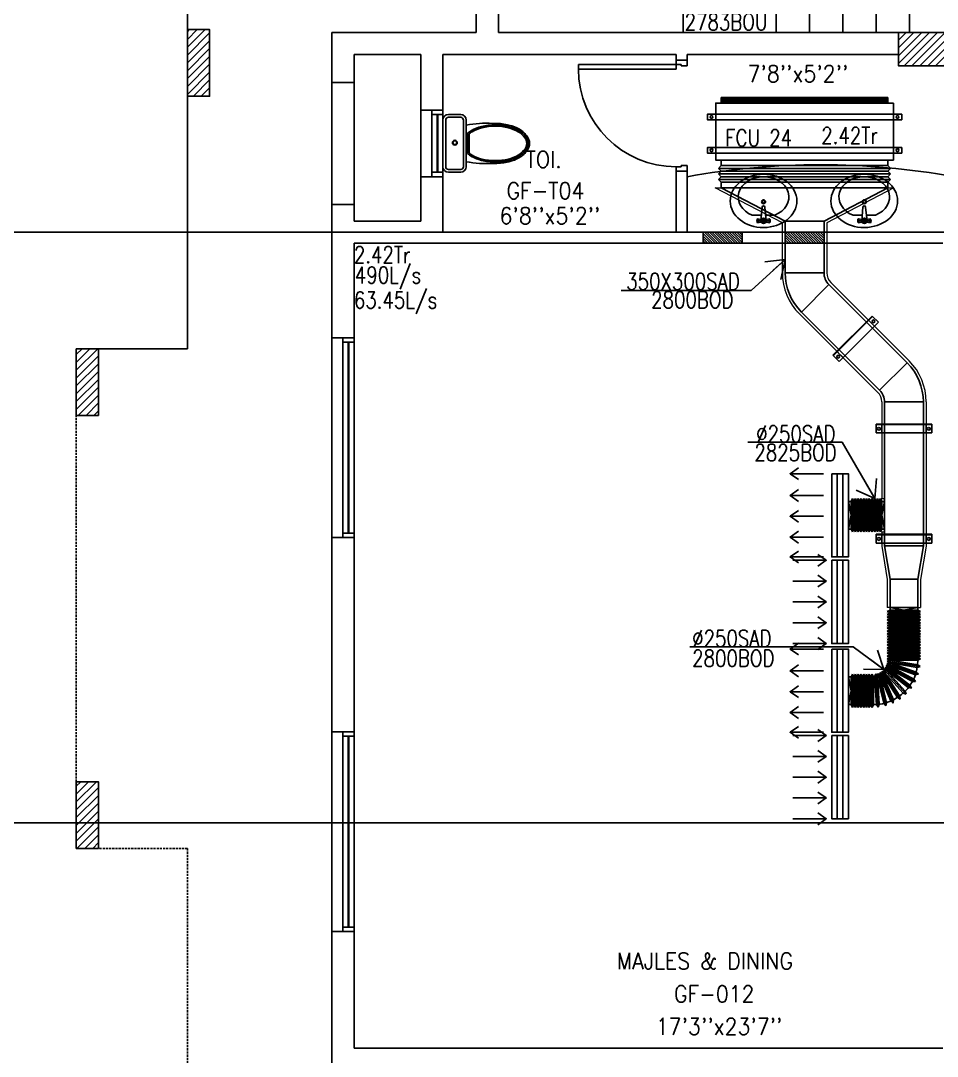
# Model space of a CAD drawing. Header units: millimetres. Extents: x 0 to 91840, y -5689 to 55688.
# Drawn here: x 22722 to 30972, y 16702 to 26031 of the extents above; entities that cross this region are included whole.
import ezdxf

# ---------------------------------------------------------------- set-up
doc = ezdxf.new("R2010")
doc.units = ezdxf.units.MM
doc.linetypes.add('CENTER', pattern=[50.8, 31.75, -6.35, 6.35, -6.35])
doc.linetypes.add('DASHED2', pattern=[9.525, 6.35, -3.175])
for name, color, linetype in [('A-ANNO-TEXT', 8, 'Continuous'), ('A-DOOR', 4, 'Continuous'), ('A-FLOR-OVHD', 4, 'DASHED2'), ('A-FLOR-PFIX', 8, 'Continuous'), ('A-FLOR-SPCL', 8, 'Continuous'), ('A-GLAZ', 5, 'Continuous'), ('A-GRID', 253, 'CENTER'), ('A-WALL-FULL', 8, 'Continuous'), ('AC-FD', 1, 'Continuous'), ('AC-SAD', 3, 'Continuous'), ('AC-SAD TEXT', 3, 'Continuous'), ('AC-WALL OPENING', 1, 'Continuous'), ('FCU-AC', 160, 'Continuous'), ('M-HANGER', 30, 'Continuous'), ('RETURN GRILL RIGHT', 1, 'Continuous'), ('S-COL- HACT.', 9, 'Continuous'), ('S-COL.', 8, 'Continuous'), ('SUPPLY GRILL RIGHT', 3, 'Continuous')]:
    doc.layers.add(name, color=color, linetype=linetype)
doc.layers.add('INSULATION', color=1, linetype='Continuous', lineweight=5)
doc.styles.add('ROMANS', font='romans.shx', dxfattribs={"width": 0.8})
doc.styles.add('SIMPLEX', font='simplex.shx', dxfattribs={"width": 0.8})
doc.dimstyles.new('100 of DIM2', dxfattribs={"dimscale": 0, "dimtxt": 200, "dimasz": 150, "dimexe": 75, "dimexo": 200, "dimgap": 75, "dimtad": 1, "dimdec": 0, "dimrnd": 5, "dimzin": 0, "dimdsep": 46, "dimtxsty": 'ROMANS', "dimblk": 'ARCHTICK', "dimcen": 100, "dimclrd": 94, "dimclre": 94, "dimclrt": 2, "dimadec": 0, "dimazin": 0, "dimtfac": 1, "dimtdec": 0, "dimtofl": 0, "dimtmove": 2, "dimatfit": 3, "dimldrblk": 'OPEN90', "dimfxl": 75, "dimtolj": 1, "dimtzin": 0, "dimarcsym": 0})
pattern_1 = [(45, (1147577.044, 409937.22), (-35.355339, 35.355339), [])]

# ---------------------------------------------------------------- blocks, each defined once
blk = doc.blocks.new('W-180')
for p, q in [((1800, 100), (0, 100)), ((40, 0), (40, 100)), ((1760, 100), (1760, 0)), ((1800, 0), (0, 0))]:
    blk.add_line(p, q)
at = {"linetype": 'Continuous'}
for p, q in [((1760, 53), (40, 53)), ((1760, 47), (40, 47))]:
    blk.add_line(p, q, dxfattribs=at)
blk = doc.blocks.new('D-100-R1')
for p, q in [((-80, 980), (-80, 100)), ((-80, 980), (-40, 980)), ((-40, 980), (-40, 55)), ((-1000, 100), (-1000, 0)), ((-1000, 100), (-960, 100)), ((-960, 100), (-960, 55)), ((-80, 100), (0, 100)), ((0, 100), (0, 0)), ((-960, 55), (-950, 55)), ((-950, 55), (-950, 0)), ((-50, 55), (-50, 0)), ((-50, 55), (-40, 55)), ((-50, 0), (0, 0)), ((-1000, 0), (-950, 0))]:
    blk.add_line(p, q)
at = {"linetype": 'Continuous'}
blk.add_arc((-80, 100), 880, 90, 180, dxfattribs=at)
blk = doc.blocks.new('WC-1')
for p, q in [((-210, 0), (210, 0)), ((-260, -160), (-260, -50)), ((-235, -160), (-235, -50)), ((-210, -25), (210, -25)), ((235, -50), (235, -160)), ((260, -50), (260, -160)), ((210, -185), (-210, -185)), ((210, -210), (-210, -210)), ((91.5, -222.5), (-91.5, -222.5)), ((85.8, -235), (-85.8, -235))]:
    blk.add_line(p, q)
for radius in [22.1, 17.1]:
    blk.add_circle((-6.1, -107.5), radius)
for centre, radius, start, end in [((-210, -50), 50, 90, 180), ((-210, -50), 25, 90, 180), ((210, -50), 50, 360, 90), ((210, -50), 25, 360, 90), ((-210, -160), 50, 180, 270), ((-210, -160), 25, 180, 270), ((210, -160), 25, 270, 360), ((210, -160), 50, 270, 360), ((722.3, -383.2), 904.1, 168.95288, 184.06317), ((178.2, -428.2), 340.7, 149.85861, 166.47658), ((178.2, -428.2), 328.2, 149.85861, 166.47658), ((68.6, -364.5), 214, 138.41516, 149.85861), ((68.6, -364.5), 201.5, 139.99435, 149.85861), ((-68.6, -364.5), 201.5, 30.14139, 40.00565), ((-68.6, -364.5), 214, 30.14139, 41.58484), ((-178.2, -428.2), 328.2, 13.52342, 30.14139), ((-178.2, -428.2), 340.7, 13.52342, 30.14139), ((352.1, -470), 519.6, 166.47658, 180), ((352.1, -470), 507.1, 166.47658, 180), ((-352.1, -470), 507.1, 360, 13.52342), ((-352.1, -470), 519.6, 360, 13.52342), ((352.1, -470), 532.1, 177.55413, 180), ((-352.1, -470), 532.1, 360, 2.44587), ((352.1, -470), 532.1, 180, 193.52342), ((352.1, -470), 519.6, 180, 193.52342), ((352.1, -470), 507.1, 180, 193.52342), ((-352.1, -470), 507.1, 346.47658, 360), ((-352.1, -470), 519.6, 346.47658, 360), ((-352.1, -470), 532.1, 346.47658, 360), ((178.2, -511.8), 353.2, 193.52342, 210.14139), ((178.2, -511.8), 340.7, 193.52342, 210.14139), ((178.2, -511.8), 328.2, 193.52342, 210.14139), ((-178.2, -511.8), 328.2, 329.85861, 346.47658), ((-178.2, -511.8), 340.7, 329.85861, 346.47658), ((-178.2, -511.8), 353.2, 329.85861, 346.47658), ((68.6, -575.5), 226.5, 210.14139, 234.49716), ((68.6, -575.5), 214, 210.14139, 234.49716), ((68.6, -575.5), 201.5, 210.14139, 234.49716), ((0, -671.6), 83.4, 234.49716, 270), ((0, -671.6), 83.4, 270, 305.50284), ((-68.6, -575.5), 201.5, 305.50284, 329.85861), ((-68.6, -575.5), 214, 305.50284, 329.85861), ((-68.6, -575.5), 226.5, 305.50284, 329.85861), ((0, -671.6), 108.4, 234.49716, 270), ((0, -671.6), 95.9, 234.49716, 270), ((0, -671.6), 95.9, 270, 305.50284), ((0, -671.6), 108.4, 270, 305.50284)]:
    blk.add_arc(centre, radius, start, end)
at = {"linetype": 'Continuous', "ltscale": 50}
blk.add_arc((-722.3, -383.2), 904.1, 355.93683, 11.04712, dxfattribs=at)
blk = doc.blocks.new('LAV-2')
for p, q in [((-21.3, 393), (-54.6, 399)), ((-24.3, 385.2), (-48.7, 381)), ((-24.3, 376.6), (-48.7, 381)), ((-24.7, 380.9), (-13.1, 257.5)), ((-18.7, 380.9), (17.3, 380.8)), ((-0.7, 362.8), (-0.6, 398.8)), ((23.3, 380.7), (10.9, 257.4)), ((53.4, 398.6), (20.1, 392.9)), ((47.3, 380.7), (22.9, 385.1)), ((47.3, 380.7), (22.9, 376.4)), ((-102.4, 329.8), (-23.2, 329.6)), ((-21.4, 368.8), (-54.7, 363)), ((53.3, 362.6), (20, 368.6)), ((21.5, 329.4), (100.7, 329.1))]:
    blk.add_line(p, q)
for centre, radius in [((-0.7, 380.8), 24), ((-0.7, 380.8), 18), ((-1.3, 209.5), 18), ((-1.3, 209.5), 13.2)]:
    blk.add_circle(centre, radius)
blk.add_arc((-1.1, 257.5), 12, 179.80529, 359.80529)
for centre, major_axis, ratio in [((-1.3, 201.7), (-300, 1), 0.8), ((53.3, 380.6), (0.1, 18), 0.333333)]:
    blk.add_ellipse(centre, major_axis=major_axis, ratio=ratio)
at = {"extrusion": (0, 0, -1)}
blk.add_ellipse((-54.7, 381), major_axis=(0.1, 18), ratio=0.333333, dxfattribs=at)
blk.add_ellipse((-1.4, 166.2), major_axis=(-228, 0.8), ratio=0.8, start_param=5.174, end_param=10.533963)
for points, knots in [([(-54.7, 365.5), (-54.8, 365.5), (-54.9, 365.6), (-55.3, 366), (-55.4, 366.3), (-56, 367.2), (-56.3, 368), (-57, 370), (-57.3, 371.2), (-57.8, 373.8), (-58, 375.2), (-58.3, 378.9), (-58.3, 381.3), (-58.1, 386), (-57.8, 388.3), (-57.1, 391.5), (-56.7, 392.7), (-56, 394.5), (-55.7, 395.1), (-55.2, 395.9), (-55, 396.2), (-54.8, 396.5), (-54.7, 396.5), (-54.6, 396.6)], [3.378318, 3.378318, 3.378318, 3.378318, 3.519844, 3.519844, 3.66137, 3.66137, 3.925951, 3.925951, 4.190531, 4.190531, 4.455112, 4.455112, 4.86737, 4.86737, 5.279628, 5.279628, 5.565785, 5.565785, 5.785568, 5.785568, 5.957, 5.957, 6.04646, 6.04646, 6.04646, 6.04646]), ([(-54.6, 396.6), (-54.5, 396.5), (-54.4, 396.4), (-54.1, 396), (-53.9, 395.7), (-53.4, 394.8), (-53, 394), (-52.3, 392), (-52, 390.8), (-51.6, 388.2), (-51.4, 386.8), (-51.1, 383.1), (-51, 380.7), (-51.3, 376), (-51.6, 373.8), (-52.3, 370.5), (-52.6, 369.3), (-53.3, 367.5), (-53.6, 366.9), (-54.1, 366.1), (-54.4, 365.8), (-54.6, 365.6), (-54.7, 365.5), (-54.7, 365.5)], [0.236726, 0.236726, 0.236726, 0.236726, 0.378252, 0.378252, 0.519778, 0.519778, 0.784358, 0.784358, 1.048939, 1.048939, 1.313519, 1.313519, 1.725777, 1.725777, 2.138035, 2.138035, 2.424192, 2.424192, 2.643976, 2.643976, 2.815407, 2.815407, 2.904867, 2.904867, 2.904867, 2.904867]), ([(53.4, 396.2), (53.3, 396.1), (53.2, 396), (52.8, 395.6), (52.7, 395.4), (52.1, 394.5), (51.7, 393.6), (51.1, 391.6), (50.8, 390.5), (50.3, 387.9), (50.1, 386.5), (49.7, 382.7), (49.7, 380.3), (49.9, 375.7), (50.2, 373.4), (50.9, 370.1), (51.2, 368.9), (51.9, 367.2), (52.2, 366.6), (52.7, 365.7), (52.9, 365.4), (53.1, 365.2), (53.2, 365.1), (53.3, 365.1)], [0.236726, 0.236726, 0.236726, 0.236726, 0.378252, 0.378252, 0.519778, 0.519778, 0.784358, 0.784358, 1.048939, 1.048939, 1.313519, 1.313519, 1.725777, 1.725777, 2.138035, 2.138035, 2.424192, 2.424192, 2.643976, 2.643976, 2.815407, 2.815407, 2.904867, 2.904867, 2.904867, 2.904867]), ([(53.3, 365.1), (53.4, 365.1), (53.5, 365.3), (53.8, 365.6), (54, 365.9), (54.5, 366.8), (54.9, 367.7), (55.6, 369.7), (55.9, 370.8), (56.4, 373.4), (56.6, 374.8), (56.9, 378.5), (57, 381), (56.7, 385.6), (56.5, 387.9), (55.8, 391.2), (55.4, 392.4), (54.8, 394.1), (54.5, 394.7), (54, 395.6), (53.8, 395.8), (53.5, 396.1), (53.4, 396.2), (53.4, 396.2)], [3.378318, 3.378318, 3.378318, 3.378318, 3.519844, 3.519844, 3.66137, 3.66137, 3.925951, 3.925951, 4.190531, 4.190531, 4.455112, 4.455112, 4.86737, 4.86737, 5.279628, 5.279628, 5.565785, 5.565785, 5.785568, 5.785568, 5.957, 5.957, 6.04646, 6.04646, 6.04646, 6.04646])]:
    blk.add_open_spline(points, degree=3, knots=knots)
blk = doc.blocks.new('W-60')
for p, q in [((600, 100), (0, 100)), ((40, 0), (40, 100)), ((560, 100), (560, 0)), ((600, 0), (0, 0))]:
    blk.add_line(p, q)
at = {"linetype": 'Continuous'}
for p, q in [((560, 53), (40, 53)), ((560, 47), (40, 47))]:
    blk.add_line(p, q, dxfattribs=at)
blk = doc.blocks.new('_ArchTick')
at = {"color": 0, "linetype": 'ByBlock', "const_width": 0.15}
blk.add_lwpolyline([(-0.5, -0.5), (0.5, 0.5)], dxfattribs=at)
blk = doc.blocks.new('fcu 2.5 tr')
h = blk.add_hatch()
h.set_pattern_fill('NET', color=3)
h.paths.add_polyline_path([(83171.5, -1587743.1), (81671.5, -1587743.1), (81671.5, -1587793.1), (83171.5, -1587793.1)])
at = {"layer": 'FCU-AC'}
for p, q in [((81671.5, -1587030.1), (81646.5, -1587055.1)), ((83196.5, -1587055.1), (81646.5, -1587055.1)), ((81671.5, -1587080.1), (81646.5, -1587055.1)), ((83171.5, -1587030.1), (81671.5, -1587030.1)), ((83196.5, -1587055.1), (83171.5, -1587030.1)), ((83196.5, -1587055.1), (83171.5, -1587080.1)), ((81671.5, -1587080.1), (81646.5, -1587105.1)), ((83196.5, -1587105.1), (81646.5, -1587105.1)), ((81671.5, -1587130.1), (81646.5, -1587105.1)), ((81671.5, -1587130.1), (81646.5, -1587155.1)), ((83196.5, -1587155.1), (81646.5, -1587155.1)), ((81671.5, -1587180.1), (81646.5, -1587155.1)), ((83171.5, -1587080.1), (81671.5, -1587080.1)), ((83171.5, -1587080.1), (81671.5, -1587080.1)), ((83171.5, -1587130.1), (81671.5, -1587130.1)), ((83171.5, -1587130.1), (81671.5, -1587130.1)), ((83196.5, -1587105.1), (83171.5, -1587080.1)), ((83196.5, -1587105.1), (83171.5, -1587130.1)), ((83196.5, -1587155.1), (83171.5, -1587130.1)), ((83196.5, -1587155.1), (83171.5, -1587180.1))]:
    blk.add_line(p, q, dxfattribs=at)
at = {"layer": 'FCU-AC', "color": 1}
for p, q in [((83171.5, -1586980.1), (81671.5, -1586980.1)), ((81671.5, -1586980.1), (81671.5, -1587030.1)), ((81671.5, -1587030.1), (83171.5, -1587030.1)), ((83171.5, -1587030.1), (83171.5, -1586980.1)), ((83171.5, -1587180.1), (81671.5, -1587180.1)), ((81671.5, -1587180.1), (81671.5, -1587230.1)), ((81671.5, -1587230.1), (83171.5, -1587230.1)), ((83171.5, -1587230.1), (83171.5, -1587180.1))]:
    blk.add_line(p, q, dxfattribs=at)
at = {"layer": 'FCU-AC'}
blk.add_lwpolyline([(81621.5, -1587743.1), (83221.5, -1587743.1), (83221.5, -1587230.1), (81621.5, -1587230.1)], close=True, dxfattribs=at)
at = {"layer": 'FCU-AC', "color": 6}
for points in [[(81546.5, -1587343.1), (83296.5, -1587343.1), (83296.5, -1587293.1), (81546.5, -1587293.1)], [(81546.5, -1587643.1), (83296.5, -1587643.1), (83296.5, -1587593.1), (81546.5, -1587593.1)]]:
    blk.add_lwpolyline(points, close=True, dxfattribs=at)
at = {"layer": 'FCU-AC', "color": 3}
blk.add_lwpolyline([(81671.5, -1587793.1), (83171.5, -1587793.1), (83171.5, -1587743.1), (81671.5, -1587743.1)], close=True, dxfattribs=at)
at = {"layer": 'FCU-AC', "color": 6}
for centre in [(81584, -1587318.1), (83259, -1587318.1), (81584, -1587618.1), (83259, -1587618.1)]:
    blk.add_circle(centre, 12.5, dxfattribs=at)
blk = doc.blocks.new('*U72')
at = {"linetype": 'Continuous'}
for p, q in [((-37.5, -219), (-37.5, 281)), ((42.5, 281), (-37.5, 281)), ((37.5, -219), (37.5, 281)), ((42.5, -219), (42.5, 281)), ((42.5, 231), (-37.5, 231)), ((42.5, -169), (-37.5, -169)), ((42.5, -219), (-37.5, -219))]:
    blk.add_line(p, q, dxfattribs=at)
for centre in [(0, 256), (0, -194)]:
    blk.add_circle(centre, 12.5, dxfattribs=at)
blk = doc.blocks.new('*U73')
at = {"linetype": 'Continuous'}
for p, q in [((-37.5, -225.7), (-37.5, 274.3)), ((42.5, 274.3), (-37.5, 274.3)), ((42.5, 224.3), (-37.5, 224.3)), ((37.5, -225.7), (37.5, 274.3)), ((42.5, -225.7), (42.5, 274.3)), ((42.5, -175.7), (-37.5, -175.7)), ((42.5, -225.7), (-37.5, -225.7))]:
    blk.add_line(p, q, dxfattribs=at)
for centre in [(0, 249.3), (0, -200.7)]:
    blk.add_circle(centre, 12.5, dxfattribs=at)
blk = doc.blocks.new('*U74')
at = {"linetype": 'Continuous'}
for p, q in [((-37.5, -231.8), (-37.5, 268.2)), ((42.5, 268.2), (-37.5, 268.2)), ((42.5, 218.2), (-37.5, 218.2)), ((37.5, -231.8), (37.5, 268.2)), ((42.5, -231.8), (42.5, 268.2)), ((42.5, -181.8), (-37.5, -181.8)), ((42.5, -231.8), (-37.5, -231.8))]:
    blk.add_line(p, q, dxfattribs=at)
for centre in [(0, 243.2), (0, -206.8)]:
    blk.add_circle(centre, 12.5, dxfattribs=at)
blk = doc.blocks.new('*U152')
at = {"layer": 'AC-SAD'}
for p, q in [((-12.5, 275, 0), (-25, 250, 0)), ((-25, 250, 0), (-25, 0, 0)), ((-12.5, 275, 0), (-12.5, -25, 0)), ((0, 250, 0), (-12.5, 275, 0)), ((0, 250, 0), (0, 0, 0)), ((-12.5, -25, 0), (-25, 0, 0)), ((0, 0, 0), (-12.5, -25, 0))]:
    blk.add_line(p, q, dxfattribs=at)
blk = doc.blocks.new('*U153')
at = {"layer": 'AC-SAD', "color": 0, "linetype": 'ByBlock', "lineweight": -2, "transparency": 16777216}
for p, rotation in [((30538.6, 20221.2, 0), 250.9014068289727), ((30544.8, 20245.3, 0), 260.4507034144863), ((30546.9, 20270.2, 0), 270), ((30432.1, 20124.4, 0), 193.6056273158907), ((30455.8, 20132.3, 0), 203.1549239014044), ((30477.9, 20144, 0), 212.704220486918), ((30497.7, 20159.2, 0), 222.2535170724318), ((30514.7, 20177.5, 0), 231.8028136579454), ((30528.5, 20198.3, 0), 241.352110243459), ((30407.5, 20120.6, 0), 184.0563307303769)]:
    blk.add_blockref('*U152', p, dxfattribs=dict(at, rotation=rotation))
blk = doc.blocks.new('SUPPLY GRILL RIGHT')
at = {"layer": 'SUPPLY GRILL RIGHT'}
for p, q in [((375, 25), (-375, 25)), ((375, -25), (375, 25)), ((375, -25), (-375, -25)), ((375, -75), (375, -25))]:
    blk.add_line(p, q, dxfattribs=at)
blk.add_lwpolyline([(-375, -75), (375, -75), (375, 75), (-375, 75)], close=True, dxfattribs=at)
for points in [[(-375, -450), (-375, -150)], [(-178.5, -450), (-178.5, -150)], [(9, -450), (9, -150)], [(196.5, -450), (196.5, -150)], [(375, -450), (375, -150)]]:
    blk.add_leader(points, dimstyle='100 of DIM2', override={"dimscale": 1, "dimasz": 75, "dimtad": 0, "dimclrd": 0, "dimfxl": 0.2}, dxfattribs=at)
blk = doc.blocks.new('RETURN GRILL RIGHT')
at = {"layer": 'RETURN GRILL RIGHT'}
for p, q in [((375, 25), (-375, 25)), ((375, -25), (-375, -25))]:
    blk.add_line(p, q, dxfattribs=at)
blk.add_lwpolyline([(-375, -75), (375, -75), (375, 75), (-375, 75)], close=True, dxfattribs=at)
for points in [[(-375, -125), (-375, -425)], [(-187.5, -125), (-187.5, -425)], [(0, -125), (0, -425)], [(187.5, -125), (187.5, -425)], [(375, -125), (375, -425)]]:
    blk.add_leader(points, dimstyle='100 of DIM2', override={"dimscale": 1, "dimasz": 75, "dimtad": 0, "dimclrd": 0, "dimfxl": 0.2}, dxfattribs=at)

msp = doc.modelspace()

# ---------------------------------------------------------------- hatches: boundary and pattern name
at = {"layer": 'AC-FD', "linetype": 'ByBlock'}
h = msp.add_hatch(dxfattribs=at)
h.set_pattern_fill('ANSI31', color=256, scale=5, angle=90, style=0)
h.set_pattern_definition([(135, (-1561824.768, -37914.766), (-11.22532015, -11.22532015), [])])
h.paths.add_polyline_path([(29952.29, 24025.22), (29952.29, 24125.22), (29602.29, 24125.25), (29602.29, 24025.25)])
at = {"layer": 'AC-WALL OPENING', "linetype": 'ByBlock'}
h = msp.add_hatch(dxfattribs=at)
h.set_pattern_fill('ANSI31', color=256, scale=5, angle=-90, style=0)
h.set_pattern_definition([(315, (1620514.85, 86065.234), (11.22532015, 11.22532015), [])])
h.paths.add_polyline_path([(28864.85, 24125.23), (28864.85, 24025.23), (29214.85, 24025.23), (29214.85, 24125.23)])
at = {"layer": 'S-COL- HACT.', "linetype": 'Continuous', "ltscale": 3}
h = msp.add_hatch(dxfattribs=at)
h.set_pattern_fill('ANSI31', color=256, scale=400, style=0)
h.set_pattern_definition(pattern_1)
h.paths.add_polyline_path([(24221.86, 25950.23), (24221.86, 25350.23), (24421.86, 25350.23), (24421.86, 25950.23)])
h = msp.add_hatch(dxfattribs=at)
h.set_pattern_fill('ANSI31', color=256, scale=400, style=0)
h.set_pattern_definition([(45, (268117.05, 9500.453), (-35.355339, 35.355339), [])])
h.paths.add_polyline_path([(31221.86, 25925.23), (30621.86, 25925.23), (30621.86, 25625.23), (31221.86, 25625.23)])
h = msp.add_hatch(dxfattribs=at)
h.set_pattern_fill('ANSI31', color=256, scale=400, style=0)
h.set_pattern_definition(pattern_1)
h.paths.add_polyline_path([(23221.86, 23075.23), (23221.86, 22475.23), (23421.86, 22475.23), (23421.86, 23075.23)])
h = msp.add_hatch(dxfattribs=at)
h.set_pattern_fill('ANSI31', color=256, scale=400, style=0)
h.set_pattern_definition(pattern_1)
h.paths.add_polyline_path([(23221.86, 18575.23), (23221.86, 19175.23), (23421.86, 19175.23), (23421.86, 18575.23)])

# ---------------------------------------------------------------- linework, layer by layer
at = {"layer": 'A-FLOR-OVHD', "linetype": 'Continuous', "ltscale": 3}
for p in [(24221.86, 32775.23), (24221.86, 32775.23), (23221.86, 23075.23), (23221.86, 23075.23)]:
    msp.add_line(p, (24221.86, 23075.23), dxfattribs=at)
at = {"layer": 'A-FLOR-OVHD', "ltscale": 3}
msp.add_lwpolyline([(51221.86, 10225.23), (51221.86, 8925.23), (38421.86, 8925.23), (38421.86, 10225.23), (37121.86, 10225.23), (37121.86, 8925.23), (32821.86, 8925.23), (32821.86, 9325.23), (31221.86, 9325.23), (31221.86, 8925.23), (24221.86, 8925.23), (24221.86, 18575.23), (23221.86, 18575.23), (23221.86, 23075.23)], dxfattribs=at)
msp.add_lwpolyline([(51221.86, 10225.23), (51221.86, 8925.23), (38421.86, 8925.23), (38421.86, 10225.23), (37121.86, 10225.23), (37121.86, 8925.23), (32821.86, 8925.23), (32821.86, 9325.23), (31221.86, 9325.23), (31221.86, 8925.23), (24221.86, 8925.23), (24221.86, 18575.23), (23221.86, 18575.23), (23221.86, 23075.23)], dxfattribs=at)
at = {"layer": 'A-FLOR-SPCL', "ltscale": 3}
for p, q in [((29521.86, 25925.23), (29521.86, 27925.23)), ((29821.86, 25925.23), (29821.86, 27925.23)), ((30121.86, 25925.23), (30121.86, 27925.23)), ((30421.86, 25925.23), (30421.86, 27925.23)), ((30721.86, 25925.23), (30721.86, 27925.23))]:
    msp.add_line(p, q, dxfattribs=at)
msp.add_arc((29921.86, 18000.9), 6732.15, 79.732198, 100.267802, dxfattribs=at)
at = {"layer": 'A-GLAZ', "ltscale": 3}
for p, q in [((25521.86, 25475.23), (25521.86, 24375.23)), ((25721.86, 25475.23), (25721.86, 24375.23)), ((26321.86, 24625.23), (26321.86, 25225.23)), ((25521.86, 21375.23), (25521.86, 23175.23)), ((25521.86, 17825.23), (25521.86, 19625.23))]:
    msp.add_line(p, q, dxfattribs=at)
at = {"layer": 'A-GRID', "ltscale": 0.1}
for p, q in [((13768.49, 24125.23), (57308.08, 24125.23)), ((13766.07, 18806.24), (57305.66, 18806.24))]:
    msp.add_line(p, q, dxfattribs=at)
at = {"layer": 'A-WALL-FULL', "ltscale": 3}
for p, q in [((26821.86, 25925.23), (26821.86, 26925.23)), ((26821.86, 25925.23), (26821.86, 26925.23)), ((27021.86, 25925.23), (27021.86, 26925.23)), ((27021.86, 25925.23), (27021.86, 26925.23)), ((24221.86, 25350.23, 0), (24221.86, 25950.23, 0)), ((24221.86, 25950.23, 0), (24421.86, 25950.23, 0)), ((24421.86, 25950.23, 0), (24421.86, 25350.23, 0)), ((25521.86, 23175.23), (25521.86, 25925.23)), ((25521.86, 25925.23), (26821.86, 25925.23)), ((25521.86, 25475.23), (25521.86, 25925.23)), ((27021.86, 25925.23), (30621.86, 25925.23)), ((25721.86, 25725.23), (25721.86, 25475.23)), ((26321.86, 25725.23), (25721.86, 25725.23)), ((26321.86, 25225.23), (26321.86, 25725.23)), ((28621.86, 25725.23), (26521.86, 25725.23)), ((26521.86, 25225.23), (26521.86, 25725.23)), ((28621.86, 25675.23), (28621.86, 25725.23)), ((28721.86, 25675.23), (28621.86, 25675.23)), ((28721.86, 25675.23), (28721.86, 25725.23)), ((28721.86, 25725.23), (30621.86, 25725.23)), ((25721.86, 25475.23), (25521.86, 25475.23)), ((24421.86, 25350.23, 0), (24221.86, 25350.23, 0)), ((26521.86, 25225.23), (26321.86, 25225.23)), ((28621.86, 24125.23), (28621.86, 24675.23)), ((28721.86, 24675.23), (28621.86, 24675.23)), ((28721.86, 24125.23), (28721.86, 24675.23)), ((26521.86, 24625.23), (26321.86, 24625.23)), ((26321.86, 24225.23), (26321.86, 24625.23)), ((26521.86, 24125.23), (26521.86, 24625.23)), ((25721.86, 24375.23), (25521.86, 24375.23)), ((25721.86, 24375.23), (25721.86, 24225.23)), ((26321.86, 24225.23), (25721.86, 24225.23)), ((28621.86, 24125.23), (26521.86, 24125.23)), ((30721.86, 24125.23), (28721.86, 24125.23)), ((31121.86, 24125.23), (30821.86, 24125.23)), ((25721.86, 23175.23), (25721.86, 24025.23)), ((31021.86, 24025.23), (25721.86, 24025.23)), ((25521.86, 23175.23), (25721.86, 23175.23)), ((23221.86, 22475.23, 0), (23221.86, 23075.23)), ((23221.86, 23075.23), (23421.86, 23075.23, 0)), ((23421.86, 23075.23, 0), (23421.86, 22475.23, 0)), ((23421.86, 22475.23, 0), (23221.86, 22475.23, 0)), ((25521.86, 19625.23), (25521.86, 21375.23)), ((25521.86, 21375.23), (25721.86, 21375.23)), ((25721.86, 19625.23), (25721.86, 21375.23)), ((25521.86, 19625.23), (25721.86, 19625.23)), ((23221.86, 18575.23), (23221.86, 19175.23, 0)), ((23221.86, 19175.23, 0), (23421.86, 19175.23)), ((23421.86, 19175.23), (23421.86, 18575.23)), ((23421.86, 18575.23), (23221.86, 18575.23)), ((25521.86, 16575.23), (25521.86, 17825.23)), ((25521.86, 17825.23), (25721.86, 17825.23)), ((25721.86, 16775.23), (25721.86, 17825.23)), ((25721.86, 16775.23), (31021.86, 16775.23))]:
    msp.add_line(p, q, dxfattribs=at)
at = {"layer": 'A-WALL-FULL', "linetype": 'Continuous', "ltscale": 3}
for points in [[(23221.86, 23075.23), (23421.86, 23075.23), (23421.86, 22475.23), (23221.86, 22475.23)], [(23221.86, 19175.23), (23421.86, 19175.23), (23421.86, 18575.23), (23221.86, 18575.23)]]:
    msp.add_lwpolyline(points, close=True, dxfattribs=at)
at = {"layer": 'AC-FD', "linetype": 'ByBlock'}
msp.add_lwpolyline([(29602.29, 24025.25), (29602.29, 24125.25), (29952.29, 24125.22), (29952.29, 24025.22)], close=True, dxfattribs=at)
at = {"layer": 'AC-SAD'}
for p, q in [((29602.29, 24225.66), (29027.29, 24525.23)), ((30527.29, 24525.23), (29952.29, 24225.23)), ((29602.29, 23759.85), (29602.29, 24225.66)), ((29603.1, 24225.23), (29952.29, 24225.23)), ((29952.29, 24225.23), (29952.29, 23759.85)), ((29602.29, 23759.85), (29952.29, 23759.85)), ((29996.22, 23653.79), (29748.73, 23406.3)), ((30700.41, 22949.59), (29996.22, 23653.79)), ((29713.8, 23406.72), (29713.38, 23406.3)), ((29748.73, 23406.3), (30452.93, 22702.11)), ((30700.41, 22949.59, 0), (30452.93, 22702.11, 0)), ((30496.86, 22596.04, 0), (30846.86, 22596.04, 0)), ((30496.86, 22596.04), (30496.86, 21300.23)), ((30846.86, 22596.04), (30846.86, 21300.23)), ((30171.86, 21700.23), (30496.86, 21700.23)), ((30196.86, 21575.23), (30171.86, 21700.23)), ((30196.86, 21700.23), (30209.36, 21725.23)), ((30196.86, 21450.23), (30196.86, 21700.23)), ((30196.86, 21700.23), (30196.86, 21450.23)), ((30209.36, 21725.23), (30209.36, 21425.23)), ((30209.36, 21725.23), (30221.86, 21700.23)), ((30221.86, 21700.23), (30234.36, 21725.23)), ((30221.86, 21700.23), (30221.86, 21450.23)), ((30234.36, 21725.23), (30234.36, 21425.23)), ((30234.36, 21725.23), (30246.86, 21700.23)), ((30246.86, 21700.23), (30259.36, 21725.23)), ((30246.86, 21700.23), (30246.86, 21450.23)), ((30259.36, 21725.23), (30259.36, 21425.23)), ((30259.36, 21725.23), (30271.86, 21700.23)), ((30271.86, 21700.23), (30284.36, 21725.23)), ((30271.86, 21700.23), (30271.86, 21450.23)), ((30284.36, 21725.23), (30284.36, 21425.23)), ((30284.36, 21725.23), (30296.86, 21700.23)), ((30296.86, 21700.23), (30309.36, 21725.23)), ((30296.86, 21700.23), (30296.86, 21450.23)), ((30309.36, 21725.23), (30309.36, 21425.23)), ((30309.36, 21725.23), (30321.86, 21700.23)), ((30321.86, 21700.23), (30334.36, 21725.23)), ((30321.86, 21700.23), (30321.86, 21450.23)), ((30334.36, 21725.23), (30334.36, 21425.23)), ((30334.36, 21725.23), (30346.86, 21700.23)), ((30346.86, 21700.23), (30359.36, 21725.23)), ((30346.86, 21700.23), (30346.86, 21450.23)), ((30359.36, 21725.23), (30359.36, 21425.23)), ((30359.36, 21725.23), (30371.86, 21700.23)), ((30371.86, 21700.23), (30384.36, 21725.23)), ((30371.86, 21700.23), (30371.86, 21450.23)), ((30384.36, 21725.23), (30384.36, 21425.23)), ((30384.36, 21725.23), (30396.86, 21700.23)), ((30396.86, 21700.23), (30409.36, 21725.23)), ((30396.86, 21700.23), (30396.86, 21450.23)), ((30409.36, 21725.23), (30409.36, 21425.23)), ((30409.36, 21725.23), (30421.86, 21700.23)), ((30421.86, 21700.23), (30434.36, 21725.23)), ((30421.86, 21700.23), (30421.86, 21450.23)), ((30434.36, 21725.23), (30434.36, 21425.23)), ((30434.36, 21725.23), (30446.86, 21700.23)), ((30446.86, 21700.23), (30459.36, 21725.23)), ((30446.86, 21700.23), (30446.86, 21450.23)), ((30459.36, 21725.23), (30459.36, 21425.23)), ((30459.36, 21725.23), (30471.86, 21700.23)), ((30496.86, 21700.23), (30471.86, 21575.23)), ((30471.86, 21700.23), (30471.86, 21450.23)), ((30171.86, 21450.23), (30196.86, 21575.23)), ((30471.86, 21575.23), (30496.86, 21450.23)), ((30496.86, 21450.23), (30171.86, 21450.23)), ((30209.36, 21425.23), (30196.86, 21450.23)), ((30221.86, 21450.23), (30209.36, 21425.23)), ((30234.36, 21425.23), (30221.86, 21450.23)), ((30246.86, 21450.23), (30234.36, 21425.23)), ((30259.36, 21425.23), (30246.86, 21450.23)), ((30271.86, 21450.23), (30259.36, 21425.23)), ((30284.36, 21425.23), (30271.86, 21450.23)), ((30296.86, 21450.23), (30284.36, 21425.23)), ((30309.36, 21425.23), (30296.86, 21450.23)), ((30321.86, 21450.23), (30309.36, 21425.23)), ((30334.36, 21425.23), (30321.86, 21450.23)), ((30346.86, 21450.23), (30334.36, 21425.23)), ((30359.36, 21425.23), (30346.86, 21450.23)), ((30371.86, 21450.23), (30359.36, 21425.23)), ((30384.36, 21425.23), (30371.86, 21450.23)), ((30396.86, 21450.23), (30384.36, 21425.23)), ((30409.36, 21425.23), (30396.86, 21450.23)), ((30421.86, 21450.23), (30409.36, 21425.23)), ((30434.36, 21425.23), (30421.86, 21450.23)), ((30446.86, 21450.23), (30434.36, 21425.23)), ((30459.36, 21425.23), (30446.86, 21450.23)), ((30471.86, 21450.23), (30459.36, 21425.23)), ((30496.86, 21300.23), (30846.86, 21300.23)), ((30496.86, 21300.23), (30546.86, 21000.23)), ((30846.86, 21300.23), (30796.86, 21000.23)), ((30546.86, 21000.23), (30796.86, 21000.23)), ((30546.86, 21000.23), (30546.86, 20270.23)), ((30796.86, 21000.23), (30796.86, 20270.23)), ((30521.86, 20707.73), (30546.86, 20720.23)), ((30796.86, 20745.23), (30546.86, 20745.23)), ((30546.86, 20745.23), (30671.86, 20720.23)), ((30796.86, 20720.23), (30546.86, 20720.23)), ((30671.86, 20720.23), (30796.86, 20745.23)), ((30821.86, 20707.73), (30796.86, 20720.23)), ((30821.86, 20707.73), (30521.86, 20707.73)), ((30546.86, 20695.23), (30521.86, 20707.73)), ((30521.86, 20682.73), (30546.86, 20695.23)), ((30821.86, 20682.73), (30521.86, 20682.73)), ((30546.86, 20670.23), (30521.86, 20682.73)), ((30521.86, 20657.73), (30546.86, 20670.23)), ((30821.86, 20657.73), (30521.86, 20657.73)), ((30546.86, 20645.23), (30521.86, 20657.73)), ((30521.86, 20632.73), (30546.86, 20645.23)), ((30821.86, 20632.73), (30521.86, 20632.73)), ((30546.86, 20620.23), (30521.86, 20632.73)), ((30521.86, 20607.73), (30546.86, 20620.23)), ((30796.86, 20695.23), (30546.86, 20695.23)), ((30796.86, 20670.23), (30546.86, 20670.23)), ((30796.86, 20645.23), (30546.86, 20645.23)), ((30796.86, 20620.23), (30546.86, 20620.23)), ((30796.86, 20695.23), (30821.86, 20707.73)), ((30821.86, 20682.73), (30796.86, 20695.23)), ((30796.86, 20670.23), (30821.86, 20682.73)), ((30821.86, 20657.73), (30796.86, 20670.23)), ((30796.86, 20645.23), (30821.86, 20657.73)), ((30821.86, 20632.73), (30796.86, 20645.23)), ((30796.86, 20620.23), (30821.86, 20632.73)), ((30821.86, 20607.73), (30796.86, 20620.23)), ((30821.86, 20607.73), (30521.86, 20607.73)), ((30546.86, 20595.23), (30521.86, 20607.73)), ((30521.86, 20582.73), (30546.86, 20595.23)), ((30821.86, 20582.73), (30521.86, 20582.73)), ((30546.86, 20570.23), (30521.86, 20582.73)), ((30521.86, 20557.73), (30546.86, 20570.23)), ((30821.86, 20557.73), (30521.86, 20557.73)), ((30546.86, 20545.23), (30521.86, 20557.73)), ((30521.86, 20532.73), (30546.86, 20545.23)), ((30821.86, 20532.73), (30521.86, 20532.73)), ((30546.86, 20520.23), (30521.86, 20532.73)), ((30796.86, 20595.23), (30546.86, 20595.23)), ((30796.86, 20570.23), (30546.86, 20570.23)), ((30796.86, 20545.23), (30546.86, 20545.23)), ((30796.86, 20595.23), (30821.86, 20607.73)), ((30821.86, 20582.73), (30796.86, 20595.23)), ((30796.86, 20570.23), (30821.86, 20582.73)), ((30821.86, 20557.73), (30796.86, 20570.23)), ((30796.86, 20545.23), (30821.86, 20557.73)), ((30821.86, 20532.73), (30796.86, 20545.23)), ((30796.86, 20520.23), (30821.86, 20532.73)), ((30521.86, 20507.73), (30546.86, 20520.23)), ((30821.86, 20507.73), (30521.86, 20507.73)), ((30546.86, 20495.23), (30521.86, 20507.73)), ((30521.86, 20482.73), (30546.86, 20495.23)), ((30821.86, 20482.73), (30521.86, 20482.73)), ((30546.86, 20470.23), (30521.86, 20482.73)), ((30521.86, 20457.73), (30546.86, 20470.23)), ((30821.86, 20457.73), (30521.86, 20457.73)), ((30546.86, 20445.23), (30521.86, 20457.73)), ((30521.86, 20432.73), (30546.86, 20445.23)), ((30821.86, 20432.73), (30521.86, 20432.73)), ((30546.86, 20420.23), (30521.86, 20432.73)), ((30796.86, 20520.23), (30546.86, 20520.23)), ((30796.86, 20495.23), (30546.86, 20495.23)), ((30796.86, 20470.23), (30546.86, 20470.23)), ((30796.86, 20445.23), (30546.86, 20445.23)), ((30821.86, 20507.73), (30796.86, 20520.23)), ((30796.86, 20495.23), (30821.86, 20507.73)), ((30821.86, 20482.73), (30796.86, 20495.23)), ((30796.86, 20470.23), (30821.86, 20482.73)), ((30821.86, 20457.73), (30796.86, 20470.23)), ((30796.86, 20445.23), (30821.86, 20457.73)), ((30821.86, 20432.73), (30796.86, 20445.23)), ((30796.86, 20420.23), (30821.86, 20432.73)), ((30521.86, 20407.73), (30546.86, 20420.23)), ((30821.86, 20407.73), (30521.86, 20407.73)), ((30546.86, 20395.23), (30521.86, 20407.73)), ((30521.86, 20382.73), (30546.86, 20395.23)), ((30821.86, 20382.73), (30521.86, 20382.73)), ((30546.86, 20370.23), (30521.86, 20382.73)), ((30521.86, 20357.73), (30546.86, 20370.23)), ((30821.86, 20357.73), (30521.86, 20357.73)), ((30546.86, 20345.23), (30521.86, 20357.73)), ((30521.86, 20332.73), (30546.86, 20345.23)), ((30796.86, 20420.23), (30546.86, 20420.23)), ((30796.86, 20395.23), (30546.86, 20395.23)), ((30796.86, 20370.23), (30546.86, 20370.23)), ((30796.86, 20345.23), (30546.86, 20345.23)), ((30821.86, 20407.73), (30796.86, 20420.23)), ((30796.86, 20395.23), (30821.86, 20407.73)), ((30821.86, 20382.73), (30796.86, 20395.23)), ((30796.86, 20370.23), (30821.86, 20382.73)), ((30821.86, 20357.73), (30796.86, 20370.23)), ((30796.86, 20345.23), (30821.86, 20357.73)), ((30821.86, 20332.73), (30796.86, 20345.23)), ((30821.86, 20332.73), (30521.86, 20332.73)), ((30546.86, 20320.23), (30521.86, 20332.73)), ((30521.86, 20307.73), (30546.86, 20320.23)), ((30821.86, 20307.73), (30521.86, 20307.73)), ((30546.86, 20295.23), (30521.86, 20307.73)), ((30796.86, 20320.23), (30546.86, 20320.23)), ((30796.86, 20320.23), (30821.86, 20332.73)), ((30821.86, 20307.73), (30796.86, 20320.23)), ((30796.86, 20295.23), (30821.86, 20307.73)), ((30171.86, 19845.23), (30171.86, 20145.23)), ((30171.86, 20120.23), (30396.86, 20120.23)), ((30171.86, 20120.23), (30196.86, 19995.23)), ((30196.86, 20120.23), (30209.36, 20145.23)), ((30196.86, 19870.23), (30196.86, 20120.23)), ((30209.36, 19845.23), (30209.36, 20145.23)), ((30209.36, 20145.23), (30221.86, 20120.23)), ((30221.86, 20120.23), (30234.36, 20145.23)), ((30221.86, 19870.23), (30221.86, 20120.23)), ((30234.36, 19845.23), (30234.36, 20145.23)), ((30234.36, 20145.23), (30246.86, 20120.23)), ((30246.86, 20120.23), (30259.36, 20145.23)), ((30246.86, 19870.23), (30246.86, 20120.23)), ((30259.36, 19845.23), (30259.36, 20145.23)), ((30259.36, 20145.23), (30271.86, 20120.23)), ((30271.86, 20120.23), (30284.36, 20145.23)), ((30271.86, 19870.23), (30271.86, 20120.23)), ((30284.36, 19845.23), (30284.36, 20145.23)), ((30284.36, 20145.23), (30296.86, 20120.23)), ((30296.86, 20120.23), (30309.36, 20145.23)), ((30296.86, 19870.23), (30296.86, 20120.23)), ((30309.36, 19845.23), (30309.36, 20145.23)), ((30309.36, 20145.23), (30321.86, 20120.23)), ((30321.86, 20120.23), (30334.36, 20145.23)), ((30321.86, 19870.23), (30321.86, 20120.23)), ((30334.36, 19845.23), (30334.36, 20145.23)), ((30334.36, 20145.23), (30346.86, 20120.23)), ((30346.86, 20120.23), (30359.36, 20145.23)), ((30346.86, 19870.23), (30346.86, 20120.23)), ((30359.36, 19845.23), (30359.36, 20145.23)), ((30359.36, 20145.23), (30371.86, 20120.23)), ((30371.86, 20120.23), (30384.36, 20145.23)), ((30371.86, 19870.23), (30371.86, 20120.23)), ((30384.36, 19845.23), (30384.36, 20145.23)), ((30384.36, 20145.23), (30396.86, 20120.23)), ((30396.86, 19870.23), (30396.86, 20120.23)), ((30196.86, 19995.23), (30171.86, 19870.23)), ((30171.86, 19870.23), (30396.86, 19870.23)), ((30209.36, 19845.23), (30196.86, 19870.23)), ((30221.86, 19870.23), (30209.36, 19845.23)), ((30234.36, 19845.23), (30221.86, 19870.23)), ((30246.86, 19870.23), (30234.36, 19845.23)), ((30259.36, 19845.23), (30246.86, 19870.23)), ((30271.86, 19870.23), (30259.36, 19845.23)), ((30284.36, 19845.23), (30271.86, 19870.23)), ((30296.86, 19870.23), (30284.36, 19845.23)), ((30309.36, 19845.23), (30296.86, 19870.23)), ((30321.86, 19870.23), (30309.36, 19845.23)), ((30334.36, 19845.23), (30321.86, 19870.23)), ((30346.86, 19870.23), (30334.36, 19845.23)), ((30359.36, 19845.23), (30346.86, 19870.23)), ((30371.86, 19870.23), (30359.36, 19845.23)), ((30384.36, 19845.23), (30371.86, 19870.23)), ((30396.86, 19870.23), (30384.36, 19845.23))]:
    msp.add_line(p, q, dxfattribs=at)
for centre, radius, start, end in [((30102.29, 23759.85), 500, 180, 225), ((30102.29, 23759.85), 150, 180, 225), ((30346.86, 22596.04), 500, 0, 45), ((30346.86, 22596.04), 150, 0, 45), ((30396.86, 20270.23, 0), 150, 270, 0), ((30396.86, 20270.23, 0), 400, 270, 0)]:
    msp.add_arc(centre, radius, start, end, dxfattribs=at)
at = {"layer": 'AC-SAD TEXT'}
msp.add_lwpolyline([(28684.76, 25925.23), (29521.86, 25925.23), (29521.86, 26720.62), (28684.76, 26720.62)], close=True, dxfattribs=at)
at = {"layer": 'AC-WALL OPENING', "linetype": 'ByBlock'}
msp.add_lwpolyline([(29214.85, 24125.23), (29214.85, 24025.23), (28864.85, 24025.23), (28864.85, 24125.23)], close=True, dxfattribs=at)
at = {"layer": 'INSULATION'}
for p, q in [((28973.18, 24525.23), (29027.29, 24525.23)), ((29577.29, 24210.5), (28973.18, 24525.23)), ((30581.33, 24525.23), (29977.29, 24210.08)), ((30527.29, 24525.23), (30581.33, 24525.23)), ((29577.29, 23759.85), (29577.29, 24210.5)), ((29977.29, 24210.08), (29977.29, 23759.85)), ((30718.09, 22967.27), (30013.9, 23671.46)), ((29731.06, 23388.62), (30435.25, 22684.43)), ((30471.86, 22596.04), (30471.86, 21725.23)), ((30871.86, 22596.04), (30871.86, 21299.19)), ((30471.86, 21725.23), (30496.86, 21725.23)), ((30471.86, 21425.23), (30471.86, 21299.19)), ((30471.86, 21425.23), (30496.86, 21425.23)), ((30471.86, 21298.16), (30522.2, 20996.12)), ((30871.86, 21298.16), (30821.52, 20996.12)), ((30521.86, 21000.23), (30521.86, 20745.23)), ((30821.86, 21000.23), (30821.86, 20745.23)), ((30546.86, 20745.23), (30521.86, 20745.23)), ((30796.86, 20745.23), (30821.86, 20745.23))]:
    msp.add_line(p, q, dxfattribs=at)
for centre, radius, start, end in [((30102.29, 23759.85), 525, 180, 225.000048), ((30102.29, 23759.85), 125, 180, 225), ((30346.86, 22596.04), 525, 0, 45.000055), ((30346.86, 22596.04), 125, 0, 45)]:
    msp.add_arc(centre, radius, start, end, dxfattribs=at)
at = {"layer": 'S-COL.', "linetype": 'Continuous', "ltscale": 3, "elevation": 0}
msp.add_lwpolyline([(24221.86, 25950.23), (24221.86, 25350.23), (24421.86, 25350.23), (24421.86, 25950.23)], close=True, dxfattribs=at)
msp.add_lwpolyline([(24221.86, 25950.23), (24221.86, 25350.23), (24421.86, 25350.23), (24421.86, 25950.23)], close=True, dxfattribs=at)
at = {"layer": 'S-COL.', "linetype": 'Continuous', "ltscale": 3}
for points in [[(30621.86, 25925.23), (31221.86, 25925.23), (31221.86, 25625.23), (30621.86, 25625.23)], [(23221.86, 23075.23), (23221.86, 22475.23), (23421.86, 22475.23), (23421.86, 23075.23)], [(23221.86, 23075.23), (23221.86, 22475.23), (23421.86, 22475.23), (23421.86, 23075.23)], [(23221.86, 23075.23), (23221.86, 22475.23), (23421.86, 22475.23), (23421.86, 23075.23)], [(23221.86, 18575.23), (23221.86, 19175.23), (23421.86, 19175.23), (23421.86, 18575.23)], [(23221.86, 18575.23), (23221.86, 19175.23), (23421.86, 19175.23), (23421.86, 18575.23)], [(23221.86, 18575.23), (23221.86, 19175.23), (23421.86, 19175.23), (23421.86, 18575.23)]]:
    msp.add_lwpolyline(points, close=True, dxfattribs=at)

# ---------------------------------------------------------------- block references
at = {"layer": 'A-DOOR', "ltscale": 3, "rotation": 90}
msp.add_blockref('D-100-R1', (28721.86, 25675.23), dxfattribs=at)
at = {"layer": 'A-FLOR-PFIX', "ltscale": 3, "xscale": -1}
for name, p, rotation in [('WC-1', (26521.86, 24925.23), 90), ('LAV-2', (29409.2, 24608.95), 180), ('LAV-2', (30316.04, 24608.95), 180)]:
    msp.add_blockref(name, p, dxfattribs=dict(at, rotation=rotation))
at = {"layer": 'A-GLAZ', "ltscale": 3, "xscale": -1, "rotation": 90}
for name, p in [('W-60', (26521.86, 25225.23)), ('W-180', (25721.86, 23175.23)), ('W-180', (25721.86, 19625.23))]:
    msp.add_blockref(name, p, dxfattribs=at)
at = {"layer": 'AC-SAD'}
msp.add_blockref('*U153', (0, 0), dxfattribs=at)
at = {"layer": 'FCU-AC', "color": 3, "rotation": 180}
msp.add_blockref('fcu 2.5 tr', (112198.83, -1562454.84), dxfattribs=at)
at = {"layer": 'M-HANGER', "rotation": 135.0000000000001}
msp.add_blockref('*U72', (30261.15, 23185.2), dxfattribs=at)
at = {"layer": 'M-HANGER', "xscale": -1, "rotation": 270}
for name, p in [('*U73', (30647.58, 22354.67)), ('*U74', (30653.67, 21362.02))]:
    msp.add_blockref(name, p, dxfattribs=at)
at = {"layer": 'RETURN GRILL RIGHT', "rotation": 270}
for p in [(30096.86, 20795.23), (30096.86, 19216.17)]:
    msp.add_blockref('RETURN GRILL RIGHT', p, dxfattribs=at)
at = {"layer": 'SUPPLY GRILL RIGHT', "rotation": 270}
for p in [(30096.86, 21575.23), (30096.86, 19995.23)]:
    msp.add_blockref('SUPPLY GRILL RIGHT', p, dxfattribs=at)

# ---------------------------------------------------------------- texts
at = {"layer": 'A-ANNO-TEXT', "style": 'ROMANS', "width": 0.9}
for s, p in [("7'8''x5'2''", (29263.77, 25478.26)), ('TOI.', (27266.97, 24705.72)), ('GF-T04', (27095.06, 24423.88)), ("6'8''x5'2''", (27032.11, 24198.16)), ('MAJLES & DINING', (28087.32, 17485.32)), ('GF-012', (28602.91, 17189.13)), ("17'3''x23'7''", (28439, 16896.14))]:
    msp.add_text(s, height=150, dxfattribs=at).set_placement(p)
at = {"layer": 'AC-SAD TEXT', "style": 'SIMPLEX', "width": 0.8}
for s, p in [('2783BOU', (28697.97, 25945.13)), ('FCU 24', (29063.71, 24900.48)), ('2.42Tr', (29927.55, 24921)), ('2.42Tr', (25720.67, 23846.7)), ('490L/s', (25729.53, 23663.71)), ('350X300SAD', (28171.84, 23607.16)), ('63.45L/s', (25720.67, 23439.41)), ('2800BOD', (28396.46, 23441.5)), ('%%C250SAD', (29341.37, 22232.8)), ('2825BOD', (29325.85, 22065.86)), ('%%C250SAD', (28765.47, 20390.77)), ('2800BOD', (28765.59, 20212.85))]:
    msp.add_text(s, height=150, dxfattribs=at).set_placement(p)

# ---------------------------------------------------------------- leaders
at = {"layer": 'AC-SAD TEXT'}
for points in [[(29601.95, 23880.1), (29296.77, 23601.53), (28126.75, 23601.53)], [(30409.36, 21725.23), (30116.69, 22232.8), (29265.97, 22232.8)], [(30490.16, 20186.12), (30215.28, 20390.77), (28745.53, 20390.77)]]:
    msp.add_leader(points, dimstyle='100 of DIM2', override={"dimscale": 1, "dimtad": 0, "dimfxl": 0.2}, dxfattribs=at)

doc.saveas('drawing.dxf')
